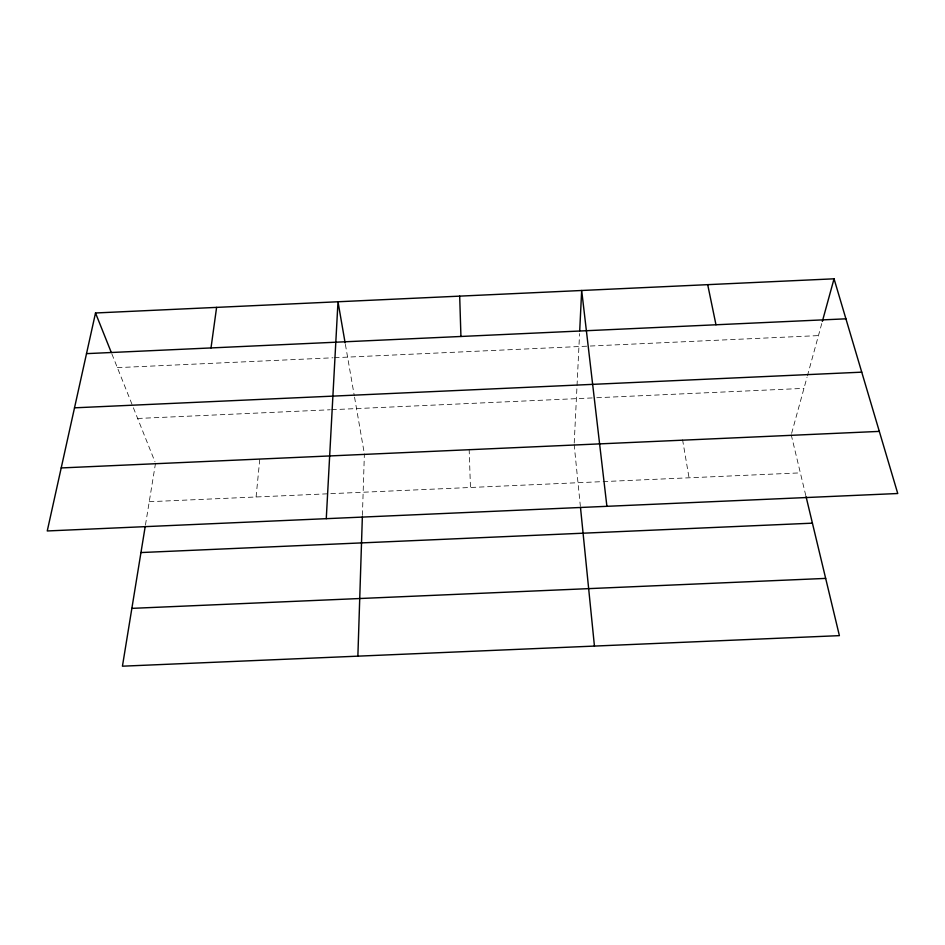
<?xml version="1.0" encoding="UTF-8"?>
<svg xmlns="http://www.w3.org/2000/svg" width="945" height="945" viewBox="0 0 945 945"><rect width="100%" height="100%" fill="white"/><g stroke="black" fill="none" stroke-linecap="round" stroke-linejoin="round"><path stroke-width="0.71" stroke-dasharray="4.72 3.54" d="M362.407 515.391L364.38 453.872M574.217 443.063L576.958 387.072M577.029 385.631L579.568 333.609M256.083 496.976L259.84 458.549M145.459 524.959L155.523 463.204M791.615 433.389L807.018 377.268M807.396 375.874L821.961 322.824M117.357 367.64L333.006 357.789M334.459 357.718L818.453 335.605M137.651 418.47L330.23 409.764M331.695 409.705L595.338 397.798M596.791 397.727L803.971 388.371M149.251 501.712L800.356 472.866M111.9 353.973L132.843 406.433M133.375 407.767L154.98 461.845M791.225 434.794L806.05 496.621M345.374 344.346L354.292 395.719M354.54 397.148L364.132 452.454M682.562 439.649L689.047 477.804M574.147 444.493L580.324 505.799M469.157 449.194L470.456 487.478"/><path stroke-width="1.42" d="M357.871 656.161L362.36 516.844M579.71 330.738L581.683 290.481L606.903 506.319M326.273 518.675L337.991 301.762L345.138 342.929M211.007 347.925L216.606 307.373M145.223 526.412L122.437 666.19L839.396 635.642L806.05 496.621M95.516 312.984L47.25 530.96L897.75 493.514L834.045 278.81L95.516 312.984L111.345 352.615M822.351 321.406L834.045 278.81M86.515 353.643L845.917 318.819M74.513 407.827L861.745 372.165M61.201 467.94L879.311 431.392M140.959 552.553L812.416 523.164M131.863 608.367L825.67 578.399M707.699 284.658L715.979 324.773M580.466 507.241L594.44 646.085M459.683 296.128L460.936 336.467"/></g></svg>
